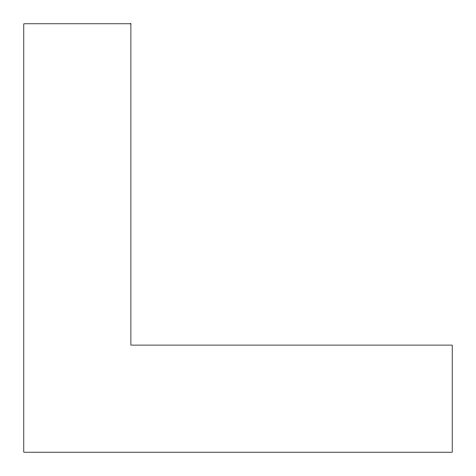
<?xml version="1.0" encoding="UTF-8"?>
<svg xmlns="http://www.w3.org/2000/svg" width="476" height="476" viewBox="0 0 476 476"><rect width="100%" height="100%" fill="white"/><g stroke="black" fill="none" stroke-linecap="round" stroke-linejoin="round"><path stroke-width="0.71" d="M130.9 23.8L23.8 23.8L23.8 452.2L452.2 452.2L452.2 345.1L130.9 345.1L130.9 23.8"/></g></svg>
